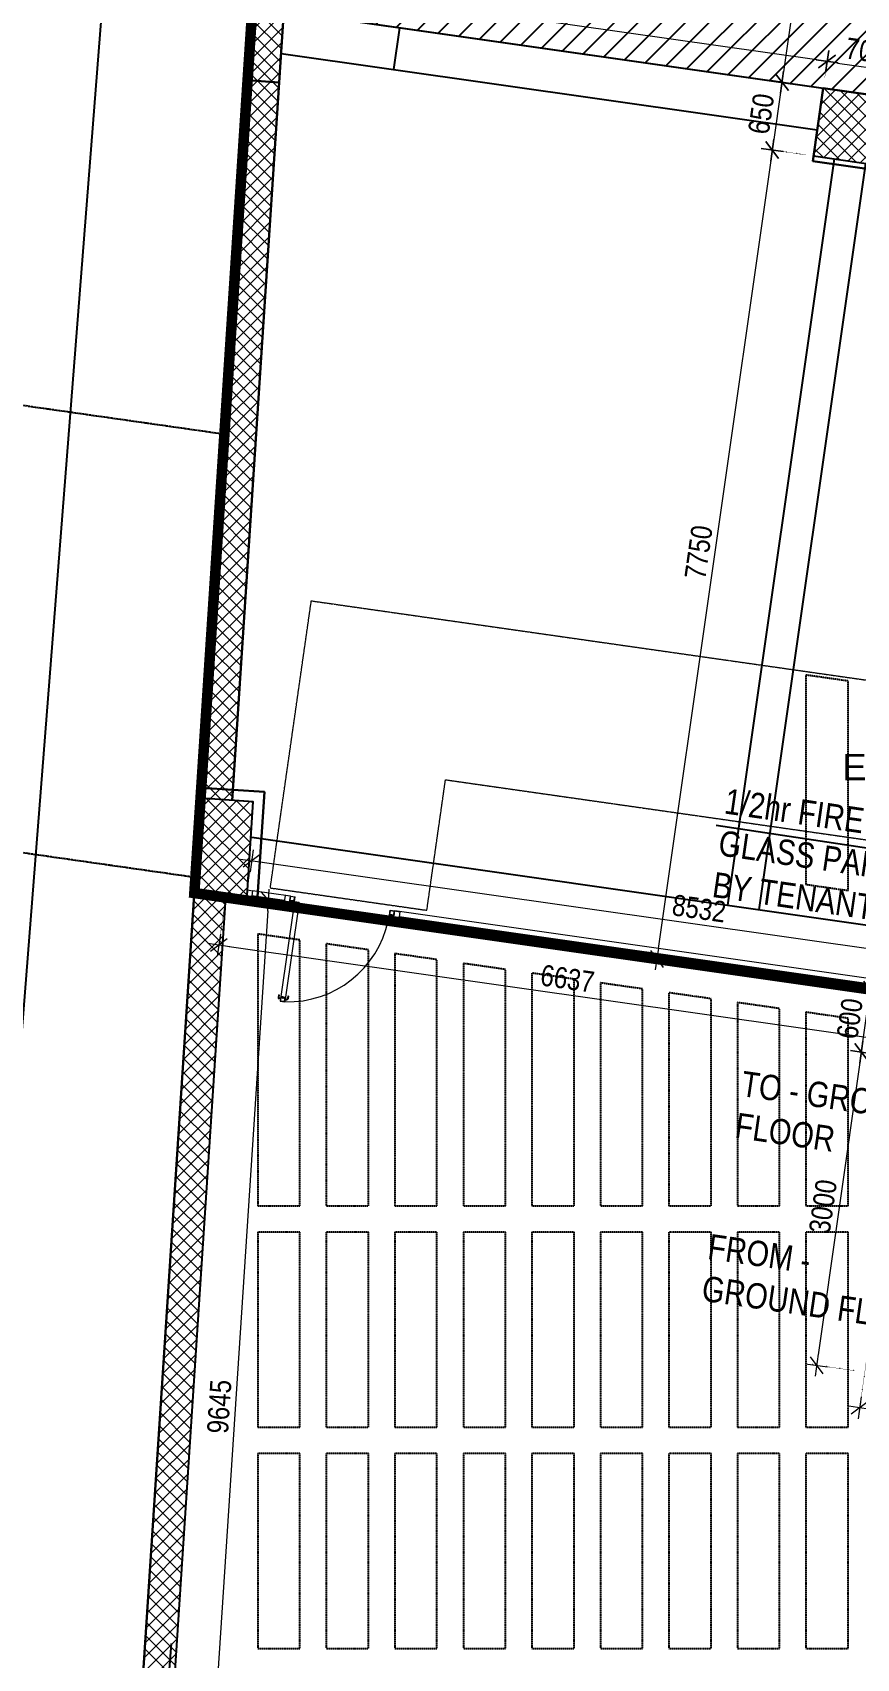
# Model space of a CAD drawing. Header units: inches. Extents: x 676944 to 1044153, y 326920 to 502369.
# Drawn here: x 698436 to 706252, y 382667 to 398088 of the extents above; entities that cross this region are included whole.
import ezdxf

# ---------------------------------------------------------------- set-up
doc = ezdxf.new("R2010")
doc.units = ezdxf.units.IN
doc.header["$MEASUREMENT"] = 0
for name, pattern in [('CENTER', [50.8, 31.75, -6.35, 6.35, -6.35]), ('DASHED2', [9.525, 6.35, -3.175]), ('DOT2', [3.175, 0, -3.175]), ('HIDDEN', [9.525, 6.35, -3.175]), ('HIDDEN2', [4.7625, 3.175, -1.5875])]:
    doc.linetypes.add(name, pattern=pattern)
for name, color, linetype, lineweight in [('A-BLOCK', 43, 'Continuous', 13), ('A-DIMENSION', 7, 'Continuous', 9), ('A-GLASS', 4, 'Continuous', 5), ('A-HATCH CONCRETE', 254, 'Continuous', 5), ('A-LEASING LINE', 7, 'DASHED2', 9), ('escape route', 8, 'HIDDEN', 15), ('wall hatch', 252, 'Continuous', 0)]:
    doc.layers.add(name, color=color, linetype=linetype, lineweight=lineweight)
for name, color, linetype in [('A-MODIFICATION 3-1-2012', 1, 'Continuous'), ('Axis', 9, 'CENTER'), ('dim-axis', 15, 'Continuous'), ('S-BEAM', 2, 'Continuous'), ('S-COL', 210, 'Continuous'), ('S-COL-1', 7, 'Continuous'), ('S-HAT', 45, 'Continuous'), ('S-RIBS', 43, 'HIDDEN'), ('S-WALL', 1, 'Continuous'), ('TAXT', 3, 'Continuous'), ('TEXT', 181, 'Continuous')]:
    doc.layers.add(name, color=color, linetype=linetype)
doc.styles.add('ARIAL', font='ARIALN.TTF')
doc.styles.get("Standard").update_dxf_attribs({"font": 'arial.ttf'})
doc.styles.add('style1', font='arial.ttf')
doc.dimstyles.new('DIM-100', dxfattribs={"dimscale": 150, "dimtxt": 2, "dimasz": 1, "dimexe": 0.75, "dimexo": 1, "dimgap": 0.5, "dimtad": 1, "dimdec": 0, "dimzin": 11, "dimdsep": 46, "dimtxsty": 'ARIAL', "dimblk": 'R', "dimcen": 2.5, "dimdle": 1, "dimclrd": 256, "dimclre": 256, "dimclrt": 256, "dimazin": 0, "dimtfac": 1, "dimtdec": 0, "dimtix": 1, "dimtmove": 2, "dimatfit": 3, "dimldrblk": 'R', "dimtolj": 1, "dimtzin": 3, "dimlwd": -1, "dimlwe": 13, "dimarcsym": 0})
doc.dimstyles.get("Standard").update_dxf_attribs({"dimtxt": 0.18, "dimasz": 0.18, "dimexe": 0.18, "dimexo": 0.0625, "dimgap": 0.09, "dimtad": 0, "dimtih": 1, "dimtoh": 1, "dimdec": 4, "dimzin": 0, "dimdsep": 46, "dimtxsty": 'Standard', "dimcen": 0.09, "dimadec": 0, "dimazin": 0, "dimtfac": 1, "dimtdec": 4, "dimtofl": 0, "dimtmove": 0, "dimatfit": 3, "dimfxl": 1, "dimtolj": 1, "dimtzin": 0, "dimarcsym": 0})
pattern_1 = [(45, (190988.5, 110389.5), (-66.29126, 66.29126), []), (135, (190988.5, 110389.5), (-66.29126, -66.29126), [])]

# ---------------------------------------------------------------- blocks, each defined once
blk = doc.blocks.new('R')
for p, q in [((-1.05, 0), (1.05, 0)), ((0, -1.05), (0, 1.05))]:
    blk.add_line(p, q)
at = {"color": 4, "lineweight": 13}
blk.add_line((-0.71, -0.71), (0.71, 0.71), dxfattribs=at)
blk = doc.blocks.new('*D203')
at = {"layer": 'A-DIMENSION', "linetype": 'DOT2', "lineweight": 13, "transparency": 16777216}
for p, q in [((700976, 400805), (700946, 400594)), ((736089, 395793), (736058, 395582))]:
    blk.add_line(p, q, dxfattribs=at)
at = {"layer": 'A-DIMENSION', "transparency": 16777216}
blk.add_line((701056, 400654), (735970, 395670), dxfattribs=at)
at = {"layer": 'Defpoints', "color": 0, "transparency": 16777216}
for p in [(700990, 400904), (736103, 395892), (736069, 395656)]:
    blk.add_point(p, dxfattribs=at)
at = {"layer": 'A-DIMENSION', "transparency": 16777216, "xscale": 100, "yscale": 100, "zscale": 100}
for p, rotation in [((700957, 400668), 171.8770136125117), ((736069, 395656), 351.8770136125117)]:
    blk.add_blockref('R', p, dxfattribs=dict(at, rotation=rotation))
at = {"layer": 'A-DIMENSION', "transparency": 16777216, "insert": (718534, 398313), "char_height": 200, "attachment_point": 5, "rotation": 351.877, "style": 'ARIAL'}
blk.add_mtext('\\A1;35468', dxfattribs=at)
blk = doc.blocks.new('*D166')
at = {"layer": 'A-DIMENSION', "linetype": 'DOT2', "lineweight": 13, "transparency": 16777216}
for p, q in [((705951, 397660), (705983, 397888)), ((706644, 397561), (706676, 397789))]:
    blk.add_line(p, q, dxfattribs=at)
at = {"layer": 'A-DIMENSION', "transparency": 16777216}
blk.add_line((706072, 397799), (706567, 397729), dxfattribs=at)
at = {"layer": 'Defpoints', "color": 0, "transparency": 16777216}
for p in [(706666, 397715), (705937, 397561), (706630, 397462)]:
    blk.add_point(p, dxfattribs=at)
at = {"layer": 'A-DIMENSION', "transparency": 16777216, "xscale": 100, "yscale": 100, "zscale": 100}
for p, rotation in [((705973, 397814), 171.8824447447191), ((706666, 397715), 351.8824447447191)]:
    blk.add_blockref('R', p, dxfattribs=dict(at, rotation=rotation))
at = {"layer": 'A-DIMENSION', "transparency": 16777216, "insert": (706341, 397915), "char_height": 200, "attachment_point": 5, "rotation": 351.8824, "style": 'ARIAL'}
blk.add_mtext('\\A1;700', dxfattribs=at)
blk = doc.blocks.new('*D174')
at = {"layer": 'A-DIMENSION', "linetype": 'DOT2', "lineweight": 13, "transparency": 16777216}
for p, q in [((700536, 398432), (700569, 398661)), ((705951, 397660), (705983, 397888))]:
    blk.add_line(p, q, dxfattribs=at)
at = {"layer": 'A-DIMENSION', "transparency": 16777216}
blk.add_line((705874, 397828), (700657, 398572), dxfattribs=at)
at = {"layer": 'Defpoints', "color": 0, "transparency": 16777216}
for p in [(700558, 398586), (700522, 398333), (705937, 397561)]:
    blk.add_point(p, dxfattribs=at)
at = {"layer": 'A-DIMENSION', "transparency": 16777216, "xscale": 100, "yscale": 100, "zscale": 100}
for p, rotation in [((700558, 398586), 171.8773290511251), ((705973, 397814), 351.8773290511251)]:
    blk.add_blockref('R', p, dxfattribs=dict(at, rotation=rotation))
at = {"layer": 'A-DIMENSION', "transparency": 16777216, "insert": (703287, 398351), "char_height": 200, "attachment_point": 5, "rotation": 351.8773, "style": 'ARIAL'}
blk.add_mtext('\\A1;5470', dxfattribs=at)
blk = doc.blocks.new('*D177')
at = {"layer": 'A-DIMENSION', "linetype": 'DOT2', "lineweight": 13, "transparency": 16777216}
for p, q in [((705971, 400586), (705894, 400597)), ((705838, 397575), (705471, 397627))]:
    blk.add_line(p, q, dxfattribs=at)
at = {"layer": 'A-DIMENSION', "transparency": 16777216}
blk.add_line((705954, 400487), (705559, 397716), dxfattribs=at)
at = {"layer": 'Defpoints', "color": 0, "transparency": 16777216}
for p in [(706070, 400572), (705545, 397617), (705937, 397561)]:
    blk.add_point(p, dxfattribs=at)
at = {"layer": 'A-DIMENSION', "transparency": 16777216, "xscale": 100, "yscale": 100, "zscale": 100}
for p, rotation in [((705969, 400586), 81.87732904774347), ((705545, 397617), 261.8773290477435)]:
    blk.add_blockref('R', p, dxfattribs=dict(at, rotation=rotation))
at = {"layer": 'A-DIMENSION', "transparency": 16777216, "insert": (705606, 399123), "char_height": 200, "attachment_point": 5, "rotation": 81.8773, "style": 'ARIAL'}
blk.add_mtext('\\A1;3000', dxfattribs=at)
blk = doc.blocks.new('*D178')
at = {"layer": 'A-DIMENSION', "linetype": 'DOT2', "lineweight": 13, "transparency": 16777216}
for p, q in [((705838, 397575), (705471, 397627)), ((705746, 396932), (705379, 396984))]:
    blk.add_line(p, q, dxfattribs=at)
at = {"layer": 'A-DIMENSION', "transparency": 16777216}
blk.add_line((705531, 397518), (705467, 397072), dxfattribs=at)
at = {"layer": 'Defpoints', "color": 0, "transparency": 16777216}
for p in [(705937, 397561), (705453, 396973), (705845, 396917)]:
    blk.add_point(p, dxfattribs=at)
at = {"layer": 'A-DIMENSION', "transparency": 16777216, "xscale": 100, "yscale": 100, "zscale": 100}
for p, rotation in [((705545, 397617), 81.87732904774347), ((705453, 396973), 261.8773290477435)]:
    blk.add_blockref('R', p, dxfattribs=dict(at, rotation=rotation))
at = {"layer": 'A-DIMENSION', "transparency": 16777216, "insert": (705348, 397317), "char_height": 200, "attachment_point": 5, "rotation": 81.8773, "style": 'ARIAL'}
blk.add_mtext('\\A1;650', dxfattribs=at)
blk = doc.blocks.new('*D179')
at = {"layer": 'A-DIMENSION', "linetype": 'DOT2', "lineweight": 13, "transparency": 16777216}
for p, q in [((705771, 396928), (705379, 396984)), ((704676, 389255), (704284, 389311))]:
    blk.add_line(p, q, dxfattribs=at)
at = {"layer": 'A-DIMENSION', "transparency": 16777216}
blk.add_line((705439, 396874), (704372, 389400), dxfattribs=at)
at = {"layer": 'Defpoints', "color": 0, "transparency": 16777216}
for p in [(705870, 396914), (704358, 389301), (704775, 389241)]:
    blk.add_point(p, dxfattribs=at)
at = {"layer": 'A-DIMENSION', "transparency": 16777216, "xscale": 100, "yscale": 100, "zscale": 100}
for p, rotation in [((705453, 396973), 81.87732904774347), ((704358, 389301), 261.8773290477435)]:
    blk.add_blockref('R', p, dxfattribs=dict(at, rotation=rotation))
at = {"layer": 'A-DIMENSION', "transparency": 16777216, "insert": (704755, 393159), "char_height": 200, "attachment_point": 5, "rotation": 81.8773, "style": 'ARIAL'}
blk.add_mtext('\\A1;7750', dxfattribs=at)
blk = doc.blocks.new('*D197')
at = {"layer": 'A-DIMENSION', "linetype": 'DOT2', "lineweight": 13, "transparency": 16777216}
for p, q in [((700489, 390055), (700524, 390305)), ((708951, 388959), (708971, 389100))]:
    blk.add_line(p, q, dxfattribs=at)
at = {"layer": 'A-DIMENSION', "transparency": 16777216}
blk.add_line((708861, 389040), (700613, 390217), dxfattribs=at)
at = {"layer": 'Defpoints', "color": 0, "transparency": 16777216}
for p in [(700514, 390231), (700475, 389956), (708937, 388860)]:
    blk.add_point(p, dxfattribs=at)
at = {"layer": 'A-DIMENSION', "transparency": 16777216, "xscale": 100, "yscale": 100, "zscale": 100}
for p, rotation in [((700514, 390231), 171.877329051125), ((708960, 389026), 351.8773290511251)]:
    blk.add_blockref('R', p, dxfattribs=dict(at, rotation=rotation))
at = {"layer": 'A-DIMENSION', "transparency": 16777216, "insert": (704759, 389779), "char_height": 200, "attachment_point": 5, "rotation": 351.8773, "style": 'ARIAL'}
blk.add_mtext('\\A1;8532', dxfattribs=at)
blk = doc.blocks.new('*D470')
at = {"layer": 'A-DIMENSION', "color": 254, "linetype": 'DOT2', "lineweight": 13, "transparency": 16777216}
for p, q in [((515363, 218273), (515283, 217711)), ((527391, 216557), (527311, 215995))]:
    blk.add_line(p, q, dxfattribs=at)
at = {"layer": 'A-DIMENSION', "color": 254, "transparency": 16777216}
blk.add_line((515392, 217772), (527223, 216083), dxfattribs=at)
at = {"layer": 'Defpoints', "color": 0, "transparency": 16777216}
for p in [(515377, 218372), (527405, 216656), (527322, 216069)]:
    blk.add_point(p, dxfattribs=at)
at = {"layer": 'A-DIMENSION', "color": 254, "transparency": 16777216, "xscale": 100, "yscale": 100, "zscale": 100}
for p, rotation in [((515293, 217786), 171.8772834526581), ((527322, 216069), 351.8772834526582)]:
    blk.add_blockref('R', p, dxfattribs=dict(at, rotation=rotation))
at = {"layer": 'A-DIMENSION', "color": 254, "transparency": 16777216, "insert": (521329, 217078), "char_height": 200, "attachment_point": 5, "rotation": 351.8773, "style": 'ARIAL'}
blk.add_mtext('\\A1;12150', dxfattribs=at)
blk = doc.blocks.new('*D471')
at = {"layer": 'A-DIMENSION', "color": 254, "linetype": 'DOT2', "lineweight": 13, "transparency": 16777216}
for p, q in [((509380, 222620), (509762, 222595)), ((508750, 212996), (509132, 212971))]:
    blk.add_line(p, q, dxfattribs=at)
at = {"layer": 'A-DIMENSION', "color": 254, "transparency": 16777216}
blk.add_line((509681, 222500), (509063, 213076), dxfattribs=at)
at = {"layer": 'Defpoints', "color": 0, "transparency": 16777216}
for p in [(509280, 222626), (508650, 213002), (509057, 212976)]:
    blk.add_point(p, dxfattribs=at)
at = {"layer": 'A-DIMENSION', "color": 254, "transparency": 16777216, "xscale": 100, "yscale": 100, "zscale": 100}
for p, rotation in [((509687, 222600), 86.25104902137468), ((509057, 212976), 266.2510490213747)]:
    blk.add_blockref('R', p, dxfattribs=dict(at, rotation=rotation))
at = {"layer": 'A-DIMENSION', "color": 254, "transparency": 16777216, "insert": (509220, 217798), "char_height": 200, "attachment_point": 5, "rotation": 86.251, "style": 'ARIAL'}
blk.add_mtext('\\A1;9645', dxfattribs=at)
blk = doc.blocks.new('*D423')
at = {"layer": 'A-DIMENSION', "color": 254, "linetype": 'DOT2', "lineweight": 13, "transparency": 16777216}
for p, q in [((509266, 222528), (509205, 222100)), ((515836, 221590), (515775, 221162))]:
    blk.add_line(p, q, dxfattribs=at)
at = {"layer": 'A-DIMENSION', "color": 254, "transparency": 16777216}
blk.add_line((515687, 221251), (509314, 222160), dxfattribs=at)
at = {"layer": 'Defpoints', "color": 0, "transparency": 16777216}
for p in [(509280, 222627), (509215, 222174), (515850, 221689)]:
    blk.add_point(p, dxfattribs=at)
at = {"layer": 'A-DIMENSION', "color": 254, "transparency": 16777216, "xscale": 100, "yscale": 100, "zscale": 100}
for p, rotation in [((509215, 222174), 171.8772839272506), ((515786, 221237), 351.8772839272506)]:
    blk.add_blockref('R', p, dxfattribs=dict(at, rotation=rotation))
at = {"layer": 'A-DIMENSION', "color": 254, "transparency": 16777216, "insert": (512522, 221856), "char_height": 200, "attachment_point": 5, "rotation": 351.8773, "style": 'ARIAL'}
blk.add_mtext('\\A1;6637', dxfattribs=at)
blk = doc.blocks.new('*D424')
at = {"layer": 'A-DIMENSION', "color": 254, "linetype": 'DOT2', "lineweight": 13, "transparency": 16777216}
for p, q in [((515667, 221109), (515234, 221170)), ((515243, 218139), (514811, 218201))]:
    blk.add_line(p, q, dxfattribs=at)
at = {"layer": 'A-DIMENSION', "color": 254, "transparency": 16777216}
blk.add_line((515295, 221061), (514899, 218289), dxfattribs=at)
at = {"layer": 'Defpoints', "color": 0, "transparency": 16777216}
for p in [(515766, 221095), (514885, 218190), (515342, 218125)]:
    blk.add_point(p, dxfattribs=at)
at = {"layer": 'A-DIMENSION', "color": 254, "transparency": 16777216, "xscale": 100, "yscale": 100, "zscale": 100}
for p, rotation in [((515309, 221160), 81.87728345221741), ((514885, 218190), 261.8772834522175)]:
    blk.add_blockref('R', p, dxfattribs=dict(at, rotation=rotation))
at = {"layer": 'A-DIMENSION', "color": 254, "transparency": 16777216, "insert": (514946, 219696), "char_height": 200, "attachment_point": 5, "rotation": 81.8773, "style": 'ARIAL'}
blk.add_mtext('\\A1;3000', dxfattribs=at)
blk = doc.blocks.new('*D425')
at = {"layer": 'A-DIMENSION', "color": 254, "linetype": 'DOT2', "lineweight": 13, "transparency": 16777216}
for p, q in [((516368, 221615), (515319, 221765)), ((515667, 221109), (515234, 221170))]:
    blk.add_line(p, q, dxfattribs=at)
at = {"layer": 'A-DIMENSION', "color": 254, "transparency": 16777216}
blk.add_line((515323, 221259), (515379, 221655), dxfattribs=at)
at = {"layer": 'Defpoints', "color": 0, "transparency": 16777216}
for p in [(515393, 221754), (516467, 221601), (515766, 221095)]:
    blk.add_point(p, dxfattribs=at)
at = {"layer": 'A-DIMENSION', "color": 254, "transparency": 16777216, "xscale": 100, "yscale": 100, "zscale": 100}
for p, rotation in [((515393, 221754), 81.87728345360375), ((515309, 221160), 261.8772834536038)]:
    blk.add_blockref('R', p, dxfattribs=dict(at, rotation=rotation))
at = {"layer": 'A-DIMENSION', "color": 254, "transparency": 16777216, "insert": (515200, 221478), "char_height": 200, "attachment_point": 5, "rotation": 81.8773, "style": 'ARIAL'}
blk.add_mtext('\\A1;600', dxfattribs=at)
blk = doc.blocks.new('*D154')
at = {"layer": 'Defpoints', "color": 0, "transparency": 16777216}
for p in [(202455, 450064), (204286, 449920), (201546, 414937)]:
    blk.add_point(p, dxfattribs=at)
at = {"layer": 'dim-axis', "linetype": 'DOT2', "lineweight": 13, "transparency": 16777216}
for p, q in [((204137, 449932), (202343, 450073)), ((201396, 414949), (199602, 415090))]:
    blk.add_line(p, q, dxfattribs=at)
at = {"layer": 'dim-axis', "transparency": 16777216}
blk.add_line((199724, 415201), (202446, 449944), dxfattribs=at)
at = {"layer": 'dim-axis', "transparency": 16777216, "xscale": 120, "yscale": 120, "zscale": 120}
for p, rotation in [((202455, 450064), 85.52071850426819), ((199714, 415081), 265.5207185042681)]:
    blk.add_blockref('R', p, dxfattribs=dict(at, rotation=rotation))
at = {"layer": 'dim-axis', "transparency": 16777216, "insert": (200857, 432590), "char_height": 300, "attachment_point": 5, "rotation": 85.5207, "style": 'ARIAL'}
blk.add_mtext('\\A1;35090', dxfattribs=at)
blk = doc.blocks.new('CEILING PLAN')
at = {"layer": 'S-HAT'}
h = blk.add_hatch(dxfattribs=at)
h.set_pattern_fill('ANSI31', color=254, scale=50, style=0)
h.set_pattern_definition([(45, (393264, 521461.99), (-112.2532, 112.2532), [])])
h.paths.add_polyline_path([(390318, 485183), (390298, 485040), (390318, 485183), (390195, 484461), (390318, 485183), (389288, 485330), (389175, 483608), (389225, 483596), (394317, 482869), (394317, 482870), (394960, 482778), (424090, 478620), (424090, 478620), (424288, 478592), (426169, 478324), (426169, 478324), (426812, 478232), (426812, 478231), (432656, 477397), (432656, 477398), (433200, 477320), (438161, 476612), (438180, 476910), (438280, 476903), (438456, 479651), (434841, 480167), (434827, 480066), (434480, 480116), (434495, 480216), (430881, 480732), (430867, 480632), (430521, 480681), (430535, 480781), (426922, 481297), (426907, 481197), (426561, 481246), (426575, 481347), (422962, 481862), (422947, 481762), (422601, 481812), (422615, 481912), (419002, 482428), (418988, 482327), (418641, 482377), (418655, 482477), (415042, 482993), (415028, 482892), (414681, 482942), (414696, 483042), (411082, 483558), (411068, 483458), (410722, 483507), (410736, 483607), (407123, 484123), (407108, 484023), (406762, 484072), (406776, 484172), (403163, 484688), (403148, 484588), (402802, 484638), (402816, 484738), (399203, 485253), (399189, 485154), (398842, 485203), (398856, 485303), (395243, 485819), (395229, 485719), (394882, 485769), (394896, 485868), (391301, 486331), (391287, 486232), (390891, 486288), (390905, 486387), (390472, 486373), (390384, 485646)])
at = {"layer": 'A-MODIFICATION 3-1-2012', "color": 254}
blk.add_line((388107, 468123), (387900, 465573), dxfattribs=at)
at = {"layer": 'S-BEAM', "color": 254, "linetype": 'ByBlock'}
for p, q in [((389213, 483598), (438260, 476597)), ((390273, 483446, 0), (390216, 483050, 0)), ((389149, 483203), (394235, 482477)), ((393387, 475123), (394398, 482202)), ((393684, 475081), (394695, 482159)), ((388871, 475768), (397347, 474558)), ((388822, 475169), (437572, 468211))]:
    blk.add_line(p, q, dxfattribs=at)
at = {"layer": 'S-COL-1', "color": 254, "lineweight": 30}
for points in [[(388831, 482948), (389131, 482928), (389175, 483604), (388877, 483646)], [(394292, 482874), (394193, 482181), (394886, 482082), (394985, 482775)], [(388327, 475240), (388922, 475155), (388991, 476198), (388392, 476237)]]:
    blk.add_lwpolyline(points, close=True, dxfattribs=at)
at = {"layer": 'S-HAT', "color": 254}
blk.add_lwpolyline([(389225, 483596), (394317, 482869), (394317, 482870), (394960, 482778), (424090, 478620)], dxfattribs=at)
at = {"layer": 'S-RIBS', "color": 254, "ltscale": 0.4}
for points in [[(394528, 477250), (394128, 477307), (394128, 475321), (394528, 475264)], [(389328, 474794), (388928, 474851), (388928, 472273), (389328, 472273)], [(389978, 474701), (389578, 474758), (389578, 472273), (389978, 472273)], [(390628, 474608), (390228, 474665), (390228, 472273), (390628, 472273)], [(391278, 474515), (390878, 474572), (390878, 472273), (391278, 472273)], [(391928, 474423), (391528, 474480), (391528, 472273), (391928, 472273)], [(392578, 474330), (392178, 474387), (392178, 472273), (392578, 472273)], [(393228, 474237), (392828, 474294), (392828, 472273), (393228, 472273)], [(393878, 474144), (393478, 474201), (393478, 472273), (393878, 472273)], [(394528, 474051), (394128, 474109), (394128, 472273), (394528, 472273)], [(389328, 472023), (388928, 472023), (388928, 470173), (389328, 470173)], [(389978, 472023), (389578, 472023), (389578, 470173), (389978, 470173)], [(390628, 472023), (390228, 472023), (390228, 470173), (390628, 470173)], [(391278, 472023), (390878, 472023), (390878, 470173), (391278, 470173)], [(391928, 472023), (391528, 472023), (391528, 470173), (391928, 470173)], [(392578, 472023), (392178, 472023), (392178, 470173), (392578, 470173)], [(393228, 472023), (392828, 472023), (392828, 470173), (393228, 470173)], [(393878, 472023), (393478, 472023), (393478, 470173), (393878, 470173)], [(394528, 472023), (394128, 472023), (394128, 470173), (394528, 470173)], [(389328, 469923), (388928, 469923), (388928, 468073), (389328, 468073)], [(389978, 469923), (389578, 469923), (389578, 468073), (389978, 468073)], [(390628, 469923), (390228, 469923), (390228, 468073), (390628, 468073)], [(391278, 469923), (390878, 469923), (390878, 468073), (391278, 468073)], [(391928, 469923), (391528, 469923), (391528, 468073), (391928, 468073)], [(392578, 469923), (392178, 469923), (392178, 468073), (392578, 468073)], [(393228, 469923), (392828, 469923), (392828, 468073), (393228, 468073)], [(393878, 469923), (393478, 469923), (393478, 468073), (393878, 468073)], [(394528, 469923), (394128, 469923), (394128, 468073), (394528, 468073)]]:
    blk.add_lwpolyline(points, close=True, dxfattribs=at)
at = {"layer": 'S-WALL', "color": 254}
blk.add_lwpolyline([(436928, 451923), (386799, 451923), (389094, 486949), (438720, 479866)], close=True, dxfattribs=at)
for points in [[(388685, 476118), (389131, 482928)], [(387764, 462073), (388624, 475197)]]:
    blk.add_lwpolyline(points, dxfattribs=at)
blk = doc.blocks.new('SDFGBS')
at = {"layer": 'A-HATCH CONCRETE'}
h = blk.add_hatch(dxfattribs=at)
h.set_pattern_fill('ANSI37', color=254, scale=750)
h.set_pattern_definition([(45, (500265.86, -209134.585), (-66.29126, 66.29126), []), (135, (500265.86, -209134.585), (-66.29126, -66.29126), [])])
h.paths.add_polyline_path([(509479.1, 222598.1), (508982.7, 222668.9), (509479.1, 222598.1)])
at = {"color": 254, "linetype": 'Continuous', "ltscale": 100}
blk.add_lwpolyline([(548358.7, 199352.4), (548358.7, 205055.3), (548158.7, 205052.4), (546609.2, 205052.4), (546609.2, 211052.4), (542748.5, 211052.4), (542748.5, 217853.6), (543751.9, 217706.5), (543785.2, 217903.8), (544329.2, 221715.1), (545372.1, 229020.7), (545414.4, 229317.7), (509749.2, 234378), (508982.7, 222668.9), (530759.5, 219560.9), (530757.7, 213002.3), (529859.4, 213002.3), (529859.4, 212802.4), (529859.4, 209552.4), (521809.4, 209552.4), (521809.4, 209352.4), (521809.4, 199352.4), (548358.7, 199352.4)], dxfattribs=at)
at = {"layer": 'A-BLOCK', "color": 254, "ltscale": 100}
blk.add_line((509280.4, 222626.4), (508420.5, 209502.4), dxfattribs=at)
at = {"layer": 'A-GLASS', "color": 254}
for p, q in [((509879.2, 222540.9), (509521.3, 222591.9)), ((517868.9, 221400.6), (510869.6, 222399.5))]:
    blk.add_line(p, q, dxfattribs=at)
at = {"layer": 'A-GLASS', "color": 254, "ltscale": 0.5}
for p, q in [((509925.5, 222543.5), (509803.5, 221688.5)), ((509970.4, 222537), (509848.4, 221682.1)), ((509886.9, 222594.9), (509893.3, 222639.9)), ((509886.9, 222594.9), (509931.9, 222588.5)), ((509892, 222598.7), (509897.2, 222634.7)), ((509928, 222593.6), (509892, 222598.7)), ((509893.3, 222639.9), (509938.3, 222633.5)), ((509933.2, 222629.6), (509897.2, 222634.7)), ((509925.5, 222543.5), (509931.9, 222588.5)), ((509925.5, 222543.5), (509943.5, 222540.9)), ((509928, 222593.6), (509933.2, 222629.6)), ((509935.7, 222583.3), (509930.6, 222547.3)), ((509930.6, 222547.3), (509939.6, 222546)), ((509931.9, 222588.5), (509938.3, 222633.5)), ((509931.9, 222588.5), (509976.9, 222582)), ((509935.7, 222583.3), (509971.7, 222578.2)), ((509940.9, 222555), (509939.6, 222546)), ((509940.9, 222555), (509945.4, 222554.4)), ((509943.5, 222540.9), (509945.4, 222554.4)), ((509944.7, 222549.9), (509953.7, 222548.6)), ((509952.5, 222539.6), (509954.4, 222553.1)), ((509952.5, 222539.6), (509970.5, 222537)), ((509954.4, 222553.1), (509958.9, 222552.5)), ((509958.9, 222552.5), (509957.6, 222543.5)), ((509957.6, 222543.5), (509966.6, 222542.2)), ((509971.7, 222578.2), (509966.6, 222542.2)), ((509970.5, 222537), (509976.9, 222582)), ((509780.4, 221703.6), (509776.8, 221678.5)), ((509780.4, 221703.6), (509787.1, 221702.7)), ((509787.1, 221702.7), (509783.5, 221677.5)), ((509799.9, 221663.7), (509786.4, 221665.7)), ((509800.9, 221670.5), (509787.4, 221672.4)), ((509803.5, 221688.5), (509797.1, 221643.5)), ((509797.1, 221643.5), (509842.1, 221637.1)), ((509802.2, 221647.3), (509807.3, 221683.3)), ((509802.2, 221647.3), (509838.2, 221642.2)), ((509803.5, 221688.5), (509821.5, 221685.9)), ((509807.3, 221683.3), (509816.3, 221682.1)), ((509815.1, 221673.1), (509816.3, 221682.1)), ((509815.1, 221673.1), (509819.6, 221672.4)), ((509821.5, 221685.9), (509819.6, 221672.4)), ((509820.2, 221676.9), (509829.2, 221675.6)), ((509830.5, 221684.6), (509828.6, 221671.1)), ((509828.6, 221671.1), (509833, 221670.5)), ((509830.5, 221684.6), (509848.5, 221682.1)), ((509833, 221670.5), (509834.3, 221679.5)), ((509834.3, 221679.5), (509843.3, 221678.2)), ((509838.2, 221642.2), (509843.3, 221678.2)), ((509848.5, 221682.1), (509842.1, 221637.1)), ((509844.9, 221657.3), (509858.4, 221655.4)), ((509845.9, 221664.1), (509859.4, 221662.1)), ((509868.1, 221691.1), (509864.6, 221666)), ((509874.9, 221690.2), (509868.1, 221691.1)), ((509874.9, 221690.2), (509871.3, 221665))]:
    blk.add_line(p, q, dxfattribs=at)
at = {"layer": 'A-GLASS', "color": 254}
for points in [[(509521.4, 222592), (509521.4, 222591.9), (509479.1, 222598.1), (509479.1, 222598.1)], [(509829.7, 222548), (509829.7, 222547.9), (509879.2, 222540.9), (509879.2, 222541)]]:
    blk.add_lwpolyline(points, dxfattribs=at)
at = {"layer": 'A-GLASS', "color": 254, "ltscale": 0.5}
blk.add_circle((509927.4, 222585.1), 3.98, dxfattribs=at)
for centre, radius, start, end in [((509868.6, 222612.4), 975.7, 268.443, 347.80954), ((509788, 221676.9), 11.4, 171.90412, 261.85506), ((509788, 221676.9), 4.55, 171.90412, 261.85506), ((509860.1, 221666.6), 11.4, 261.90476, 351.85569), ((509860.1, 221666.6), 4.55, 261.90476, 351.85569)]:
    blk.add_arc(centre, radius, start, end, dxfattribs=at)
at = {"layer": 'A-HATCH CONCRETE', "color": 254, "linetype": 'Continuous'}
for p, q in [((509026.6, 223339.3), (509025.9, 223340)), ((509027.2, 223360.5), (509028, 223361.3)), ((509018.4, 223214.9), (509017.7, 223215.6)), ((509018, 223218.7), (509018.7, 223219.4)), ((509008.7, 223076.8), (509009.4, 223077.6)), ((509010.3, 223090.5), (509009.6, 223091.1)), ((508994, 222841.6), (508993.3, 222842.3)), ((508999.4, 222934.9), (509000.1, 222935.7)), ((509002.1, 222966), (509001.4, 222966.7)), ((508985.8, 222717.2), (508985.1, 222717.9)), ((508990.1, 222793), (508990.8, 222793.8)), ((508952.9, 222225.5), (509274.6, 222547.2)), ((508962.2, 222367.4), (509228.6, 222633.8)), ((508971.5, 222509.3), (509112.6, 222650.4)), ((509259.1, 222311.3), (508977, 222593.4)), ((508980.8, 222651.1), (508996.6, 222666.9)), ((509267.3, 222435.7), (509042.6, 222660.4)), ((509275.4, 222560.1), (509197.3, 222638.3)), ((508943.6, 222083.6), (509265.3, 222405.4)), ((509251, 222186.8), (508968.8, 222469)), ((508934.3, 221941.8), (509256, 222263.5)), ((509234.7, 221938), (508952.5, 222220.1)), ((509242.8, 222062.4), (508960.7, 222344.6)), ((508925, 221799.9), (509246.7, 222121.6)), ((509226.5, 221813.6), (508944.4, 222095.7)), ((508915.7, 221658), (509237.4, 221979.7)), ((509218.4, 221689.1), (508936.2, 221971.3)), ((508906.4, 221516.1), (509228.1, 221837.8)), ((509210.2, 221564.7), (508928.1, 221846.9)), ((508897.1, 221374.2), (509218.8, 221696)), ((509202.1, 221440.3), (508919.9, 221722.4)), ((508887.8, 221232.4), (509209.5, 221554.1)), ((509185.8, 221191.4), (508903.6, 221473.6)), ((509193.9, 221315.8), (508911.8, 221598)), ((508878.5, 221090.5), (509200.2, 221412.2)), ((509177.6, 221067), (508895.4, 221349.1)), ((508869.2, 220948.6), (509190.9, 221270.3)), ((509169.5, 220942.5), (508887.3, 221224.7)), ((508850.6, 220664.8), (509172.3, 220986.6)), ((508859.9, 220806.7), (509181.6, 221128.4)), ((509161.3, 220818.1), (508879.1, 221100.3)), ((508841.3, 220523), (509163, 220844.7)), ((509145, 220569.3), (508862.8, 220851.4)), ((509153.1, 220693.7), (508871, 220975.8)), ((508832, 220381.1), (509153.7, 220702.8)), ((509136.8, 220444.8), (508854.7, 220727)), ((508822.7, 220239.2), (509144.4, 220560.9)), ((509128.7, 220320.4), (508846.5, 220602.6)), ((508813.4, 220097.3), (509135.1, 220419)), ((509120.5, 220196), (508838.4, 220478.1)), ((508804.1, 219955.4), (509125.9, 220277.2)), ((509104.2, 219947.1), (508822.1, 220229.3)), ((509112.4, 220071.5), (508830.2, 220353.7)), ((508794.8, 219813.6), (509116.6, 220135.3)), ((509096.1, 219822.7), (508813.9, 220104.8)), ((508785.5, 219671.7), (509107.3, 219993.4)), ((509087.9, 219698.3), (508805.8, 219980.4)), ((508776.2, 219529.8), (509098, 219851.5)), ((509079.8, 219573.8), (508797.6, 219856)), ((508766.9, 219387.9), (509088.7, 219709.7)), ((509063.5, 219325), (508781.3, 219607.1)), ((509071.6, 219449.4), (508789.5, 219731.6)), ((508757.6, 219246), (509079.4, 219567.8)), ((509055.3, 219200.5), (508773.2, 219482.7)), ((508748.3, 219104.2), (509070.1, 219425.9)), ((509047.2, 219076.1), (508765, 219358.3)), ((508729.8, 218820.4), (509051.5, 219142.1)), ((508739.1, 218962.3), (509060.8, 219284)), ((509039, 218951.7), (508756.8, 219233.8)), ((508720.5, 218678.5), (509042.2, 219000.3)), ((509022.7, 218702.8), (508740.5, 218985)), ((509030.8, 218827.3), (508748.7, 219109.4)), ((508711.2, 218536.7), (509032.9, 218858.4)), ((509014.5, 218578.4), (508732.4, 218860.5)), ((508701.9, 218394.8), (509023.6, 218716.5)), ((509006.4, 218454), (508724.2, 218736.1)), ((508692.6, 218252.9), (509014.3, 218574.6)), ((508998.2, 218329.5), (508716.1, 218611.7)), ((508683.3, 218111), (509005, 218432.7)), ((508990.1, 218205.1), (508707.9, 218487.3)), ((508674, 217969.1), (508995.7, 218290.9)), ((508973.8, 217956.2), (508691.6, 218238.4)), ((508981.9, 218080.7), (508699.8, 218362.8)), ((508664.7, 217827.3), (508986.4, 218149)), ((508965.6, 217831.8), (508683.5, 218114)), ((508655.4, 217685.4), (508977.1, 218007.1)), ((508957.5, 217707.4), (508675.3, 217989.5)), ((508646.1, 217543.5), (508967.8, 217865.2)), ((508949.3, 217583), (508667.2, 217865.1)), ((508636.8, 217401.6), (508958.5, 217723.3)), ((508933, 217334.1), (508650.9, 217616.3)), ((508941.2, 217458.5), (508659, 217740.7)), ((508618.2, 217117.9), (508939.9, 217439.6)), ((508627.5, 217259.7), (508949.2, 217581.5)), ((508924.9, 217209.7), (508642.7, 217491.8)), ((508608.9, 216976), (508930.6, 217297.7)), ((508916.7, 217085.2), (508634.5, 217367.4)), ((508599.6, 216834.1), (508921.3, 217155.8)), ((508908.5, 216960.8), (508626.4, 217243)), ((508590.3, 216692.2), (508912, 217013.9)), ((508892.2, 216712), (508610.1, 216994.1)), ((508900.4, 216836.4), (508618.2, 217118.5)), ((508581, 216550.3), (508902.7, 216872.1)), ((508884.1, 216587.5), (508601.9, 216869.7)), ((508571.7, 216408.5), (508893.4, 216730.2)), ((508875.9, 216463.1), (508593.8, 216745.2)), ((508562.4, 216266.6), (508884.1, 216588.3)), ((508867.8, 216338.7), (508585.6, 216620.8)), ((508553.1, 216124.7), (508874.8, 216446.4)), ((508851.5, 216089.8), (508569.3, 216372)), ((508859.6, 216214.2), (508577.5, 216496.4)), ((508543.8, 215982.8), (508865.5, 216304.6)), ((508843.3, 215965.4), (508561.2, 216247.5)), ((508534.5, 215840.9), (508856.2, 216162.7)), ((508835.2, 215840.9), (508553, 216123.1)), ((508525.2, 215699.1), (508847, 216020.8)), ((508827, 215716.5), (508544.9, 215998.7)), ((508515.9, 215557.2), (508837.7, 215878.9)), ((508810.7, 215467.7), (508528.6, 215749.8)), ((508818.9, 215592.1), (508536.7, 215874.2)), ((508497.3, 215273.4), (508819.1, 215595.2)), ((508506.6, 215415.3), (508828.4, 215737)), ((508802.6, 215343.2), (508520.4, 215625.4)), ((508488, 215131.6), (508809.8, 215453.3)), ((508794.4, 215218.8), (508512.2, 215501))]:
    blk.add_line(p, q, dxfattribs=at)
at = {"layer": 'S-COL', "color": 254}
blk.add_lwpolyline([(508982.7, 222668.9), (509479.1, 222598.1), (509479.1, 222598.1)], dxfattribs=at)
at = {"layer": 'S-WALL', "color": 254}
blk.add_lwpolyline([(509749.2, 234378), (509749.2, 234378), (507454.1, 199352.4), (557584.1, 199352.4), (559375.7, 227295.1), (545410.2, 229288.3)], dxfattribs=at)
at = {"layer": 'TAXT', "color": 254, "ltscale": 100, "char_height": 240, "width": 2265.778, "attachment_point": 1, "rotation": 351.74834, "style": 'ARIAL'}
for s, insert in [('TO - GROUND FLOOR', (514192.2, 220982.7)), ('FROM - GROUND FLOOR', (513876.7, 219437.2))]:
    blk.add_mtext(s, dxfattribs=dict(at, insert=insert))
at = {"layer": 'A-DIMENSION', "color": 254}
for p1, p2, distance, override, picture, middle in [((509280.4, 222626.4), (508649.8, 213002.4), 407.9, {"dimscale": 100, "dimtxt": 2, "dimasz": 1, "dimexe": 0.75, "dimexo": 1, "dimgap": 0.5, "dimtad": 1, "dimtih": 0, "dimtoh": 0, "dimdec": 0, "dimzin": 3, "dimtxsty": 'ARIAL', "dimblk": 'R', "dimcen": 2.5, "dimdle": 1, "dimclrd": 254, "dimclre": 254, "dimclrt": 254, "dimadec": 2, "dimtdec": 0, "dimtix": 1, "dimtofl": 1, "dimtmove": 2, "dimldrblk": 'R', "dimfxl": 2.5, "dimtzin": 3, "dimlwd": 65535, "dimlwe": 13}, '*D471', (509220.4, 217797.7)), ((515850.5, 221688.7), (509279.8, 222626.5), 456.7, {"dimscale": 100, "dimtxt": 2, "dimasz": 1, "dimexe": 0.75, "dimexo": 1, "dimgap": 0.5, "dimtad": 1, "dimtih": 0, "dimtoh": 0, "dimdec": 0, "dimzin": 3, "dimtxsty": 'ARIAL', "dimblk": 'R', "dimcen": 2.5, "dimdle": 1, "dimclrd": 254, "dimclre": 254, "dimclrt": 254, "dimadec": 2, "dimtdec": 0, "dimtix": 1, "dimtofl": 1, "dimtmove": 2, "dimldrblk": 'R', "dimfxl": 2.5, "dimtzin": 3, "dimlwd": 65535, "dimlwe": 13}, '*D423', (512522.1, 221856.1)), ((515765.7, 221094.6), (515341.8, 218124.7), -461.7, {"dimscale": 100, "dimtxt": 2, "dimasz": 1, "dimexe": 0.75, "dimexo": 1, "dimgap": 0.5, "dimtad": 1, "dimtih": 0, "dimtoh": 0, "dimdec": 0, "dimzin": 3, "dimtxsty": 'ARIAL', "dimblk": 'R', "dimcen": 2.5, "dimdle": 1, "dimclrd": 254, "dimclre": 254, "dimclrt": 254, "dimadec": 2, "dimtdec": 0, "dimtix": 1, "dimtofl": 1, "dimtmove": 2, "dimldrblk": 'R', "dimfxl": 2.5, "dimtfill": 0, "dimtfillclr": 254, "dimtzin": 3, "dimlwd": 65535, "dimlwe": 13}, '*D424', (514946.2, 219696.4)), ((515377.1, 218372.2), (527405.3, 216655.5), -592.5, {"dimscale": 100, "dimtxt": 2, "dimasz": 1, "dimexe": 0.75, "dimexo": 1, "dimgap": 0.5, "dimtad": 1, "dimtih": 0, "dimtoh": 0, "dimdec": 0, "dimzin": 3, "dimtxsty": 'ARIAL', "dimblk": 'R', "dimcen": 2.5, "dimdle": 1, "dimclrd": 254, "dimclre": 254, "dimclrt": 254, "dimadec": 2, "dimtdec": 0, "dimtix": 1, "dimtofl": 1, "dimtmove": 2, "dimldrblk": 'R', "dimfxl": 2.5, "dimtzin": 3, "dimlwd": 65535, "dimlwe": 13}, '*D470', (521329, 217077.9))]:
    dim = blk.add_aligned_dim(p1=p1, p2=p2, distance=distance, dimstyle='Standard', override=override, dxfattribs=at)
    dim.commit()
    dim.dimension.update_dxf_attribs({"geometry": picture, "text_midpoint": middle})
dim = blk.add_linear_dim(base=(515393.5, 221753.9), p1=(515765.7, 221094.6), p2=(516466.7, 221600.8), angle=81.87728, dimstyle='Standard', override={"dimscale": 100, "dimtxt": 2, "dimasz": 1, "dimexe": 0.75, "dimexo": 1, "dimgap": 0.5, "dimtad": 1, "dimtih": 0, "dimtoh": 0, "dimdec": 0, "dimzin": 3, "dimtxsty": 'ARIAL', "dimblk": 'R', "dimcen": 2.5, "dimdle": 1, "dimclrd": 254, "dimclre": 254, "dimclrt": 254, "dimadec": 2, "dimtdec": 0, "dimtix": 1, "dimtofl": 1, "dimtmove": 2, "dimldrblk": 'R', "dimfxl": 2.5, "dimtzin": 3, "dimlwd": 65535, "dimlwe": 13}, dxfattribs=at)
dim.commit()
dim.dimension.update_dxf_attribs({"geometry": '*D425', "text_midpoint": (515200.5, 221478.4)})
blk = doc.blocks.new('FSDRHGT')
at = {"layer": 'Axis', "ltscale": 0.5}
for p, q in [((199199.8, 443199.3), (203347.2, 442607.4)), ((198572.6, 439046.3), (203071.8, 438404.1))]:
    blk.add_line(p, q, dxfattribs=at)
at = {"layer": 'S-WALL', "color": 7}
blk.add_lwpolyline([(201534.1, 414937.4), (251664.1, 414937.4), (253455.7, 442880.1), (203829.2, 449963)], close=True, dxfattribs=at)
at = {"layer": 'dim-axis', "color": 3}
dim = blk.add_aligned_dim(p1=(201546, 414937.4), p2=(204286.5, 449920.3), distance=1837.1, dimstyle='DIM-100', override={"dimasz": 0.8}, dxfattribs=at)
dim.commit()
dim.dimension.update_dxf_attribs({"geometry": '*D154', "text_midpoint": (200857.2, 432590.2)})

msp = doc.modelspace()

# ---------------------------------------------------------------- hatches: boundary and pattern name
at = {"layer": 'wall hatch', "linetype": 'Continuous', "ltscale": 100}
h = msp.add_hatch(dxfattribs=at)
h.set_pattern_fill('ANSI37', color=251, scale=750)
h.set_pattern_definition(pattern_1)
h.paths.add_polyline_path([(700819.8, 398291.1), (700521.9, 398333.4), (700476.1, 397634.9), (700775.5, 397615.3), (700802.6, 398029.9), (700800.3, 398032.2), (700803, 398034.9)])
h = msp.add_hatch(dxfattribs=at)
h.set_pattern_fill('ANSI37', color=251, scale=750)
h.set_pattern_definition(pattern_1)
h.paths.add_polyline_path([(700774.9, 397615.4), (700475.7, 397635), (700029.9, 390825), (700328.6, 390805.4)])
h = msp.add_hatch(dxfattribs=at)
h.set_pattern_fill('ANSI37', color=251, scale=750)
h.set_pattern_definition(pattern_1)
h.paths.add_polyline_path([(705936.7, 397560.9), (705844.9, 396917.4), (706537.8, 396818.5), (706629.7, 397462)])
h = msp.add_hatch(dxfattribs=at)
h.set_pattern_fill('ANSI37', color=251, scale=750)
h.set_pattern_definition(pattern_1)
h.paths.add_polyline_path([(700528.9, 390792.3), (700030, 390825), (699971.2, 389926.9), (700467.6, 389856.1)])

# ---------------------------------------------------------------- linework, layer by layer
at = {"color": 4, "linetype": 'Continuous', "ltscale": 100}
msp.add_lwpolyline([(739347.2, 366610.4), (739347.2, 372313.3), (739147.2, 372310.4), (737597.7, 372310.4), (737597.7, 378310.4), (733737, 378310.4), (733737, 385111.6), (734740.4, 384964.5), (734773.7, 385161.8), (735317.7, 388973.1), (736360.6, 396278.7), (736402.9, 396575.7), (700737.7, 401636), (699971.2, 389926.9), (721748, 386818.9), (721746.2, 380260.3), (720847.9, 380260.3), (720847.9, 380060.4), (720847.9, 376810.4), (712797.9, 376810.4), (712797.9, 376610.4), (712797.9, 366610.4), (739347.2, 366610.4)], dxfattribs=at)
at = {"layer": 'A-GLASS'}
for p, q in [((700867.7, 389798.9), (700509.8, 389849.9)), ((700867.7, 389798.9), (700509.8, 389849.9)), ((700825.3, 389855.5), (700517, 389899.5)), ((700825.3, 389855.5), (700517, 389899.5)), ((700881.8, 389897.9), (700524, 389948.9)), ((700881.8, 389897.9), (700524, 389948.9)), ((708871.6, 388757.5), (701872.2, 389756.5)), ((708864.5, 388708.2), (701914.7, 389700.1)), ((708857.4, 388658.6), (701858.1, 389657.5))]:
    msp.add_line(p, q, dxfattribs=at)
at = {"layer": 'A-GLASS', "ltscale": 0.5}
for p, q in [((700875.4, 389852.9), (700881.8, 389897.9)), ((700875.4, 389852.9), (700881.8, 389897.9)), ((700875.4, 389852.9), (700920.4, 389846.5)), ((700875.4, 389852.9), (700920.4, 389846.5)), ((700880.5, 389856.7), (700885.7, 389892.7)), ((700880.5, 389856.7), (700885.7, 389892.7)), ((700916.5, 389851.6), (700880.5, 389856.7)), ((700916.5, 389851.6), (700880.5, 389856.7)), ((700881.8, 389897.9), (700926.8, 389891.5)), ((700881.8, 389897.9), (700926.8, 389891.5)), ((700921.7, 389887.6), (700885.7, 389892.7)), ((700921.7, 389887.6), (700885.7, 389892.7)), ((700916.5, 389851.6), (700921.7, 389887.6)), ((700916.5, 389851.6), (700921.7, 389887.6)), ((700920.4, 389846.5), (700926.8, 389891.5)), ((700920.4, 389846.5), (700926.8, 389891.5)), ((700914, 389801.5), (700912.7, 389792.6)), ((700914, 389801.5), (700920.4, 389846.5)), ((700914, 389801.5), (700920.4, 389846.5)), ((700914, 389801.5), (700932, 389798.9)), ((700914, 389801.5), (700932, 389798.9)), ((700924.2, 389841.3), (700919.1, 389805.3)), ((700924.2, 389841.3), (700919.1, 389805.3)), ((700919.1, 389805.3), (700928.1, 389804)), ((700919.1, 389805.3), (700928.1, 389804)), ((700920.4, 389846.5), (700965.4, 389840)), ((700920.4, 389846.5), (700965.4, 389840)), ((700924.2, 389841.3), (700960.2, 389836.2)), ((700924.2, 389841.3), (700960.2, 389836.2)), ((700929.4, 389813), (700928.1, 389804)), ((700929.4, 389813), (700928.1, 389804)), ((700929.4, 389813), (700933.9, 389812.4)), ((700929.4, 389813), (700933.9, 389812.4)), ((700932, 389798.9), (700933.9, 389812.4)), ((700932, 389798.9), (700933.9, 389812.4)), ((700933.2, 389807.9), (700942.2, 389806.6)), ((700933.2, 389807.9), (700942.2, 389806.6)), ((700941, 389797.6), (700942.9, 389811.1)), ((700941, 389797.6), (700942.9, 389811.1)), ((700941, 389797.6), (700959, 389795)), ((700941, 389797.6), (700959, 389795)), ((700942.9, 389811.1), (700947.4, 389810.5)), ((700942.9, 389811.1), (700947.4, 389810.5)), ((700947.4, 389810.5), (700946.1, 389801.5)), ((700947.4, 389810.5), (700946.1, 389801.5)), ((700946.1, 389801.5), (700955.1, 389800.2)), ((700946.1, 389801.5), (700955.1, 389800.2)), ((700960.2, 389836.2), (700955.1, 389800.2)), ((700960.2, 389836.2), (700955.1, 389800.2)), ((700958.9, 389795), (700957.7, 389786.1)), ((700959, 389795), (700965.4, 389840)), ((700959, 389795), (700965.4, 389840)), ((701820.8, 389718), (701827.2, 389763)), ((701820.8, 389718), (701865.8, 389711.5)), ((701825.9, 389721.8), (701831.1, 389757.8)), ((701861.9, 389716.7), (701825.9, 389721.8)), ((701827.2, 389763), (701872.2, 389756.5)), ((701867.1, 389752.7), (701831.1, 389757.8)), ((701861.9, 389716.7), (701867.1, 389752.7)), ((701865.8, 389711.5), (701872.2, 389756.5))]:
    msp.add_line(p, q, dxfattribs=at)
at = {"layer": 'A-GLASS'}
for points in [[(700524, 389948.9), (700509.9, 389849.9), (700467.6, 389856.1), (700474.5, 389956)], [(700524, 389948.9), (700509.9, 389849.9), (700467.6, 389856.1), (700474.5, 389956)], [(700832.3, 389904.9), (700818.2, 389805.9), (700867.7, 389798.9), (700881.8, 389897.9)], [(700832.3, 389904.9), (700818.2, 389805.9), (700867.7, 389798.9), (700881.8, 389897.9)], [(701921.7, 389749.5), (701907.6, 389650.5), (701858.1, 389657.5), (701872.2, 389756.5)]]:
    msp.add_lwpolyline(points, close=True, dxfattribs=at)
at = {"layer": 'A-GLASS', "ltscale": 0.5}
msp.add_circle((700915.9, 389843.1), 3.98, dxfattribs=at)
msp.add_circle((700915.9, 389843.1), 3.98, dxfattribs=at)
msp.add_arc((700857.1, 389870.4), 975.7, 347.80924, 351.01275, dxfattribs=at)
at = {"layer": 'A-HATCH CONCRETE', "linetype": 'Continuous'}
for p, q in [((700504.2, 398063.2), (700503.6, 398063.8)), ((700802.6, 398029.9), (700802.1, 398030.5)), ((700802.3, 398034.2), (700803, 398034.9)), ((700496, 397938.7), (700495.4, 397939.3)), ((700499.2, 397996.3), (700499.8, 397996.9)), ((700793, 397892.3), (700793.7, 397893)), ((700794.5, 397905.4), (700793.9, 397906)), ((700487.9, 397814.3), (700487.3, 397814.9)), ((700489.9, 397854.4), (700490.6, 397855.1)), ((700783.7, 397750.5), (700784.4, 397751.1)), ((700786.3, 397781), (700785.8, 397781.6)), ((700479.7, 397689.9), (700479.1, 397690.5)), ((700480.6, 397712.5), (700481.3, 397713.2)), ((700778.2, 397656.6), (700777.6, 397657.2)), ((700006.9, 390472.9), (700006.2, 390473.6)), ((700006.9, 390472.9), (700006.2, 390473.6)), ((700006.5, 390476.7), (700007.2, 390477.4)), ((700006.5, 390476.7), (700007.2, 390477.4)), ((700015.1, 390597.3), (700014.4, 390598)), ((700015.1, 390597.3), (700014.4, 390598)), ((700015.7, 390618.5), (700016.5, 390619.3)), ((700015.7, 390618.5), (700016.5, 390619.3)), ((699997.2, 390334.8), (699997.9, 390335.6)), ((699997.2, 390334.8), (699997.9, 390335.6)), ((699998.8, 390348.5), (699998.1, 390349.1)), ((699998.8, 390348.5), (699998.1, 390349.1)), ((699987.9, 390192.9), (699988.6, 390193.7)), ((699987.9, 390192.9), (699988.6, 390193.7)), ((699990.6, 390224), (699989.9, 390224.7)), ((699990.6, 390224), (699989.9, 390224.7)), ((699978.6, 390051), (699979.3, 390051.8)), ((699978.6, 390051), (699979.3, 390051.8)), ((699982.5, 390099.6), (699981.8, 390100.3)), ((699982.5, 390099.6), (699981.8, 390100.3)), ((699974.3, 389975.2), (699973.6, 389975.9)), ((699974.3, 389975.2), (699973.6, 389975.9)), ((700031.1, 389918.4), (700031.1, 389918.4)), ((700031.1, 389918.4), (700031.1, 389918.4)), ((700101.1, 389908.4), (700101.1, 389908.4))]:
    msp.add_line(p, q, dxfattribs=at)
at = {"layer": 'A-LEASING LINE', "color": 6, "const_width": 100}
msp.add_lwpolyline([(700738.3, 401636), (699971.2, 389926.9), (721848, 386804.6), (721848, 380260.3), (720947.9, 380260.5), (720947.9, 376710.4), (712897.9, 376710.4), (712897.9, 366610.4), (739247.2, 366610.4), (739247.2, 372210.4), (737497.6, 372210.4), (737497.7, 378235.4), (733637, 378235.4), (733637, 385223.7), (734660.6, 385076.9), (735811.4, 393217.7), (735819, 393216.6), (736306.1, 396582.2), (700738.3, 401636)], dxfattribs=at)
at = {"layer": 'escape route', "linetype": 'HIDDEN2', "ltscale": 0.5}
for p, q in [((700691.6, 389975.3), (701080.5, 392697.9)), ((702176.5, 389763.2), (702353.3, 391001)), ((700691.6, 389975.3), (702176.5, 389763.2))]:
    msp.add_line(p, q, dxfattribs=at)
at = {"layer": 'escape route', "linetype": 'HIDDEN', "ltscale": 0.5}
for p, q in [((701080.5, 392697.9), (734957.2, 387862.8)), ((702353.3, 391001), (731012, 386910.7))]:
    msp.add_line(p, q, dxfattribs=at)
at = {"layer": 'S-COL'}
for points in [[(700476.1, 397634.9), (700775.5, 397615.3), (700819.8, 398291.1), (700521.9, 398333.4)], [(705936.7, 397560.9), (705844.9, 396917.4), (706537.8, 396818.5), (706629.7, 397462)], [(699971.2, 389926.9), (700467.6, 389856.1), (700528.9, 390792.3), (700030, 390825)]]:
    msp.add_lwpolyline(points, close=True, dxfattribs=at)
msp.add_lwpolyline([(700278.3, 389883.1), (700467.6, 389856.1), (700528.9, 390792.3), (700350.5, 390804)], dxfattribs=at)
at = {"layer": 'S-WALL'}
msp.add_lwpolyline([(700774.9, 397615.4), (700328.6, 390805.4)], dxfattribs=at)
msp.add_lwpolyline([(700774.9, 397615.4), (700328.6, 390805.4)], dxfattribs=at)
at = {"layer": 'TAXT', "color": 51, "ltscale": 100}
msp.add_line((704920.7, 390570.4), (707424.7, 390191.9), dxfattribs=at)

# ---------------------------------------------------------------- block references
at = {"color": 4, "linetype": 'Continuous'}
for name, p in [('FSDRHGT', (496908.5, -48327)), ('CEILING PLAN', (311644.6, -85312.7)), ('SDFGBS', (190988.5, 167258))]:
    msp.add_blockref(name, p, dxfattribs=at)

# ---------------------------------------------------------------- texts
at = {"layer": 'TAXT', "color": 51, "ltscale": 100, "insert": (705023, 390920.2), "char_height": 240, "width": 2569.664, "attachment_point": 1, "rotation": 351.74834, "style": 'ARIAL'}
msp.add_mtext('1/2hr FIRE RATED GLASS PARTITION\\PBY TENANT', dxfattribs=at)
at = {"layer": 'TEXT', "ltscale": 0.5, "style": 'style1'}
msp.add_text('ESCAPE ROUTE', height=250, dxfattribs=at).set_placement((706115.8, 390996.4))

# ---------------------------------------------------------------- dimensions: what is measured, and where the dimension line sits
at = {"layer": 'A-DIMENSION'}
for p1, p2, distance, picture, middle in [((700990.3, 400903.9), (736102.7, 395892.3), -238.5, '*D203', (718534.3, 398312.6)), ((705936.7, 397560.9), (706629.7, 397462), 255.3, '*D166', (706340.7, 397914.7))]:
    dim = msp.add_aligned_dim(p1=p1, p2=p2, distance=distance, dimstyle='Standard', override={"dimscale": 100, "dimtxt": 2, "dimasz": 1, "dimexe": 0.75, "dimexo": 1, "dimgap": 0.5, "dimtad": 1, "dimtih": 0, "dimtoh": 0, "dimdec": 0, "dimzin": 3, "dimtxsty": 'ARIAL', "dimblk": 'R', "dimcen": 2.5, "dimdle": 1, "dimclrd": 256, "dimclre": 256, "dimclrt": 256, "dimadec": 2, "dimtdec": 0, "dimtix": 1, "dimtofl": 1, "dimtmove": 2, "dimldrblk": 'R', "dimfxl": 2.5, "dimtzin": 3, "dimlwd": 65535, "dimlwe": 13}, dxfattribs=at)
    dim.commit()
    dim.dimension.update_dxf_attribs({"geometry": picture, "text_midpoint": middle})
for base, p1, p2, angle, picture, middle in [((705544.8, 397616.8), (706069.5, 400572), (705936.7, 397560.9), 81.87733, '*D177', (705606.1, 399123.1)), ((700558, 398586.5), (705936.7, 397560.9), (700521.9, 398333.4), 171.87733, '*D174', (703286.9, 398350.6)), ((705452.9, 396973.3), (705936.7, 397560.9), (705844.9, 396917.4), 81.87733, '*D178', (705348.2, 397316.6)), ((704357.9, 389300.8), (705869.6, 396913.9), (704774.5, 389241.4), 81.87733, '*D179', (704754.8, 393158.6)), ((700513.8, 390231.1), (708936.7, 388859.8), (700474.5, 389956), 351.87733, '*D197', (704758.6, 389778.9))]:
    dim = msp.add_linear_dim(base=base, p1=p1, p2=p2, angle=angle, dimstyle='Standard', override={"dimscale": 100, "dimtxt": 2, "dimasz": 1, "dimexe": 0.75, "dimexo": 1, "dimgap": 0.5, "dimtad": 1, "dimtih": 0, "dimtoh": 0, "dimdec": 0, "dimzin": 3, "dimtxsty": 'ARIAL', "dimblk": 'R', "dimcen": 2.5, "dimdle": 1, "dimclrd": 256, "dimclre": 256, "dimclrt": 256, "dimadec": 2, "dimtdec": 0, "dimtix": 1, "dimtofl": 1, "dimtmove": 2, "dimldrblk": 'R', "dimfxl": 2.5, "dimtzin": 3, "dimlwd": 65535, "dimlwe": 13}, dxfattribs=at)
    dim.commit()
    dim.dimension.update_dxf_attribs({"geometry": picture, "text_midpoint": middle})

doc.saveas('drawing.dxf')
